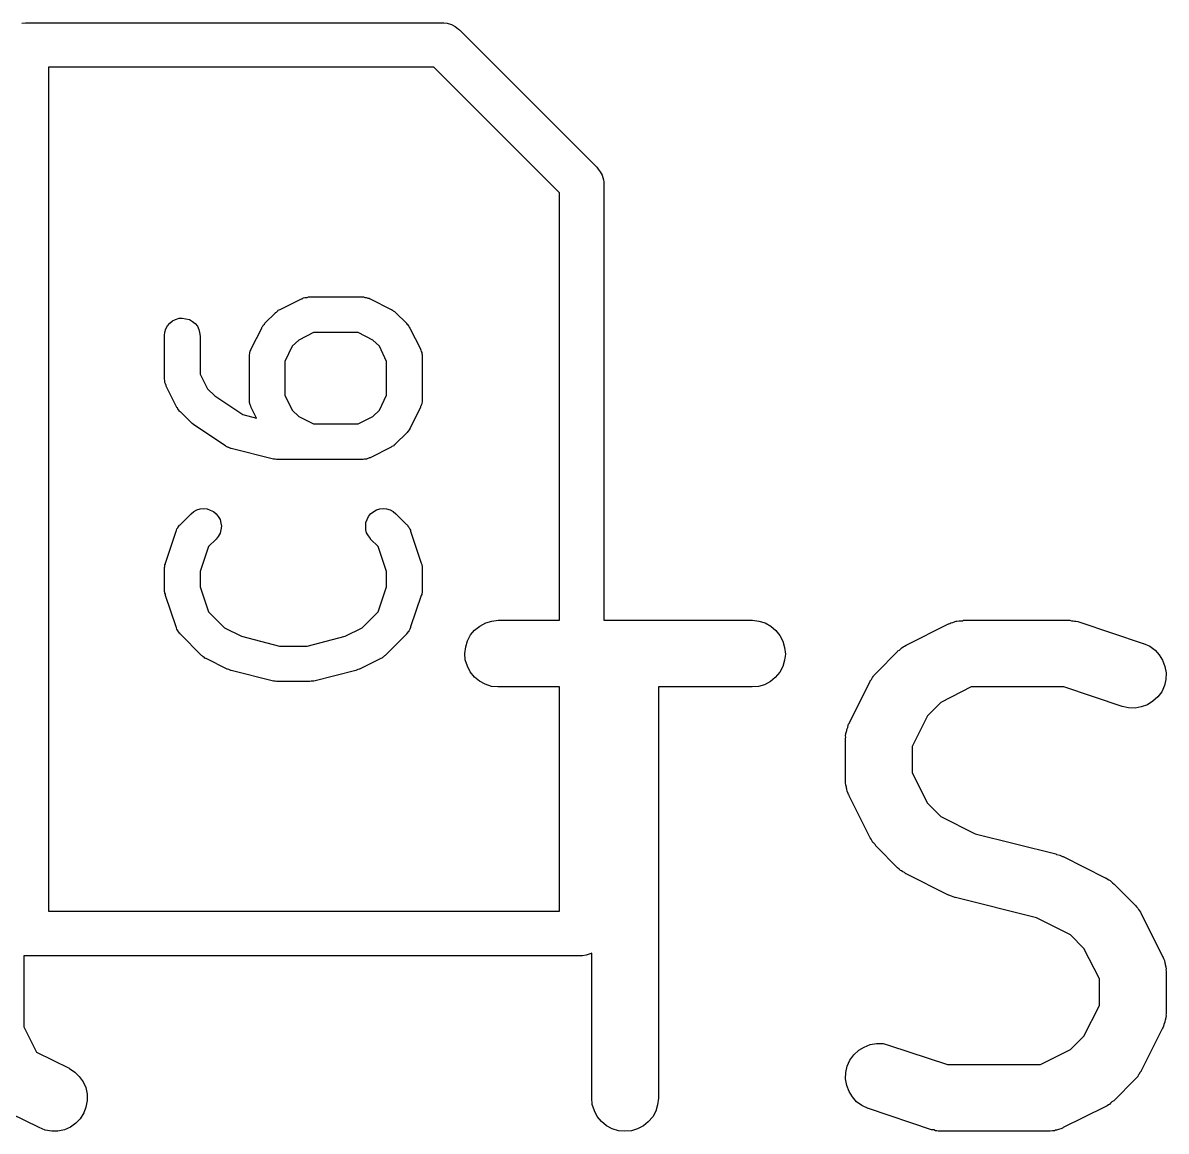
# Model space of a CAD drawing. Extents: x 123.2 to 171.9, y -130.5 to -87.1.
# Drawn here: x 153.709 to 156.283, y -108.731 to -106.236 of the extents above; entities that cross this region are included whole.
import ezdxf

# ---------------------------------------------------------------- set-up
doc = ezdxf.new("R2010")
doc.units = 0
doc.header["$MEASUREMENT"] = 0
doc.layers.add('BLACK', color=7, linetype='CONTINUOUS')

msp = doc.modelspace()

# ---------------------------------------------------------------- linework, layer by layer
at = {"layer": 'BLACK', "linetype": 'CONTINUOUS'}
for p, q in [((153.707, -106.237), (153.715, -106.236)), ((153.715, -106.236), (153.717, -106.236)), ((153.717, -106.236), (153.719, -106.236)), ((153.719, -106.236), (154.652, -106.236)), ((154.652, -106.236), (154.654, -106.236)), ((154.654, -106.236), (154.657, -106.236)), ((154.657, -106.236), (154.657, -106.236)), ((154.657, -106.236), (154.664, -106.237)), ((154.664, -106.237), (154.674, -106.24)), ((154.674, -106.24), (154.682, -106.244)), ((154.682, -106.244), (154.69, -106.25)), ((154.69, -106.25), (154.692, -106.252)), ((154.692, -106.252), (155.001, -106.561)), ((153.767, -106.336), (153.767, -108.236)), ((154.634, -106.336), (153.767, -106.336)), ((154.917, -106.619), (154.634, -106.336)), ((155.001, -106.561), (155.003, -106.563)), ((155.003, -106.563), (155.004, -106.565)), ((155.004, -106.565), (155.009, -106.571)), ((155.009, -106.571), (155.011, -106.575)), ((155.011, -106.575), (155.013, -106.579)), ((155.013, -106.579), (155.016, -106.589)), ((155.016, -106.589), (155.017, -106.594)), ((155.017, -106.594), (155.017, -106.599)), ((155.017, -106.599), (155.017, -106.601)), ((155.017, -106.601), (155.017, -107.581)), ((154.917, -107.581), (154.917, -106.619)), ((154.288, -106.881), (154.336, -106.857)), ((154.336, -106.857), (154.337, -106.857)), ((154.337, -106.857), (154.338, -106.857)), ((154.338, -106.857), (154.339, -106.856)), ((154.339, -106.856), (154.341, -106.855)), ((154.341, -106.855), (154.344, -106.854)), ((154.344, -106.854), (154.345, -106.854)), ((154.345, -106.854), (154.346, -106.854)), ((154.346, -106.854), (154.349, -106.854)), ((154.349, -106.854), (154.352, -106.853)), ((154.352, -106.853), (154.353, -106.853)), ((154.353, -106.853), (154.354, -106.853)), ((154.354, -106.853), (154.473, -106.853)), ((154.473, -106.853), (154.474, -106.853)), ((154.474, -106.853), (154.475, -106.853)), ((154.475, -106.853), (154.476, -106.853)), ((154.476, -106.853), (154.479, -106.854)), ((154.479, -106.854), (154.481, -106.854)), ((154.481, -106.854), (154.482, -106.854)), ((154.482, -106.854), (154.484, -106.855)), ((154.484, -106.855), (154.486, -106.856)), ((154.486, -106.856), (154.489, -106.856)), ((154.489, -106.856), (154.49, -106.857)), ((154.49, -106.857), (154.491, -106.857)), ((154.491, -106.857), (154.538, -106.881)), ((154.254, -106.912), (154.278, -106.889)), ((154.278, -106.888), (154.28, -106.887)), ((154.278, -106.889), (154.278, -106.888)), ((154.28, -106.887), (154.282, -106.885)), ((154.282, -106.885), (154.283, -106.884)), ((154.283, -106.884), (154.284, -106.883)), ((154.284, -106.883), (154.286, -106.882)), ((154.286, -106.882), (154.288, -106.881)), ((154.538, -106.881), (154.539, -106.881)), ((154.539, -106.881), (154.541, -106.883)), ((154.541, -106.883), (154.543, -106.884)), ((154.543, -106.884), (154.544, -106.885)), ((154.544, -106.885), (154.546, -106.886)), ((154.546, -106.886), (154.547, -106.887)), ((154.547, -106.887), (154.549, -106.889)), ((154.549, -106.889), (154.573, -106.912)), ((154.031, -106.925), (154.035, -106.918)), ((154.035, -106.918), (154.04, -106.912)), ((154.04, -106.912), (154.046, -106.907)), ((154.046, -106.907), (154.053, -106.904)), ((154.053, -106.904), (154.061, -106.901)), ((154.061, -106.901), (154.068, -106.901)), ((154.068, -106.901), (154.076, -106.902)), ((154.076, -106.902), (154.084, -106.904)), ((154.084, -106.904), (154.091, -106.908)), ((154.091, -106.908), (154.097, -106.913)), ((154.097, -106.913), (154.102, -106.919)), ((154.102, -106.919), (154.105, -106.926)), ((154.223, -106.97), (154.247, -106.923)), ((154.247, -106.922), (154.248, -106.92)), ((154.247, -106.923), (154.247, -106.922)), ((154.248, -106.92), (154.249, -106.919)), ((154.249, -106.919), (154.25, -106.917)), ((154.25, -106.917), (154.251, -106.916)), ((154.251, -106.916), (154.253, -106.914)), ((154.253, -106.914), (154.254, -106.912)), ((154.573, -106.912), (154.573, -106.913)), ((154.573, -106.913), (154.574, -106.915)), ((154.574, -106.915), (154.576, -106.916)), ((154.576, -106.916), (154.577, -106.918)), ((154.577, -106.918), (154.578, -106.919)), ((154.578, -106.919), (154.579, -106.921)), ((154.579, -106.921), (154.58, -106.923)), ((154.58, -106.923), (154.604, -106.97)), ((154.028, -106.94), (154.029, -106.932)), ((154.028, -106.941), (154.028, -106.94)), ((154.028, -107.036), (154.028, -106.941)), ((154.029, -106.932), (154.031, -106.925)), ((154.105, -106.926), (154.107, -106.933)), ((154.107, -106.933), (154.108, -106.941)), ((154.108, -106.941), (154.108, -107.027)), ((154.363, -106.933), (154.33, -106.95)), ((154.464, -106.933), (154.363, -106.933)), ((154.497, -106.95), (154.464, -106.933)), ((154.22, -106.978), (154.221, -106.975)), ((154.221, -106.975), (154.222, -106.973)), ((154.222, -106.972), (154.223, -106.97)), ((154.222, -106.973), (154.222, -106.972)), ((154.315, -106.964), (154.299, -106.998)), ((154.33, -106.95), (154.315, -106.964)), ((154.512, -106.964), (154.497, -106.95)), ((154.528, -106.998), (154.512, -106.964)), ((154.604, -106.97), (154.604, -106.971)), ((154.604, -106.971), (154.605, -106.972)), ((154.605, -106.972), (154.605, -106.973)), ((154.605, -106.973), (154.606, -106.976)), ((154.219, -106.983), (154.22, -106.98)), ((154.219, -106.985), (154.219, -106.983)), ((154.219, -106.987), (154.219, -106.985)), ((154.219, -106.988), (154.219, -106.987)), ((154.219, -107.084), (154.219, -106.988)), ((154.219, -106.988), (154.219, -106.988)), ((154.22, -106.979), (154.22, -106.978)), ((154.22, -106.98), (154.22, -106.979)), ((154.299, -106.998), (154.299, -107.074)), ((154.528, -107.074), (154.528, -106.998)), ((154.606, -106.976), (154.607, -106.978)), ((154.607, -106.978), (154.607, -106.979)), ((154.607, -106.979), (154.607, -106.981)), ((154.607, -106.981), (154.608, -106.983)), ((154.608, -106.983), (154.608, -106.986)), ((154.608, -106.986), (154.608, -106.987)), ((154.608, -106.987), (154.608, -106.988)), ((154.608, -106.988), (154.608, -107.084)), ((154.028, -107.037), (154.028, -107.036)), ((154.028, -107.038), (154.028, -107.037)), ((154.029, -107.041), (154.028, -107.038)), ((154.029, -107.044), (154.029, -107.041)), ((154.029, -107.045), (154.029, -107.044)), ((154.029, -107.046), (154.029, -107.045)), ((154.03, -107.049), (154.029, -107.046)), ((154.031, -107.051), (154.03, -107.049)), ((154.032, -107.052), (154.031, -107.051)), ((154.032, -107.053), (154.032, -107.052)), ((154.108, -107.027), (154.125, -107.06)), ((154.032, -107.054), (154.032, -107.053)), ((154.056, -107.102), (154.032, -107.054)), ((154.125, -107.06), (154.141, -107.076)), ((154.141, -107.076), (154.204, -107.118)), ((154.299, -107.074), (154.315, -107.108)), ((154.512, -107.108), (154.528, -107.074)), ((154.057, -107.103), (154.056, -107.102)), ((154.058, -107.105), (154.057, -107.103)), ((154.219, -107.085), (154.219, -107.084)), ((154.219, -107.086), (154.219, -107.085)), ((154.219, -107.089), (154.219, -107.086)), ((154.219, -107.091), (154.219, -107.089)), ((154.22, -107.093), (154.219, -107.091)), ((154.22, -107.094), (154.22, -107.093)), ((154.221, -107.096), (154.22, -107.094)), ((154.222, -107.099), (154.221, -107.096)), ((154.222, -107.1), (154.222, -107.099)), ((154.223, -107.101), (154.222, -107.1)), ((154.223, -107.102), (154.223, -107.101)), ((154.235, -107.126), (154.223, -107.102)), ((154.604, -107.102), (154.58, -107.149)), ((154.605, -107.099), (154.604, -107.1)), ((154.604, -107.1), (154.604, -107.102)), ((154.606, -107.097), (154.605, -107.099)), ((154.607, -107.094), (154.606, -107.097)), ((154.608, -107.089), (154.607, -107.092)), ((154.607, -107.092), (154.607, -107.093)), ((154.607, -107.093), (154.607, -107.094)), ((154.608, -107.084), (154.608, -107.084)), ((154.608, -107.084), (154.608, -107.085)), ((154.608, -107.085), (154.608, -107.087)), ((154.608, -107.087), (154.608, -107.089)), ((154.059, -107.107), (154.058, -107.105)), ((154.06, -107.108), (154.059, -107.107)), ((154.062, -107.11), (154.06, -107.108)), ((154.063, -107.112), (154.062, -107.11)), ((154.064, -107.112), (154.063, -107.112)), ((154.088, -107.136), (154.064, -107.112)), ((154.204, -107.118), (154.235, -107.126)), ((154.315, -107.108), (154.33, -107.122)), ((154.33, -107.122), (154.363, -107.139)), ((154.464, -107.139), (154.497, -107.122)), ((154.497, -107.122), (154.512, -107.108)), ((154.09, -107.138), (154.088, -107.136)), ((154.093, -107.14), (154.09, -107.138)), ((154.094, -107.141), (154.093, -107.14)), ((154.165, -107.188), (154.094, -107.141)), ((154.094, -107.141), (154.094, -107.141)), ((154.094, -107.141), (154.094, -107.141)), ((154.094, -107.141), (154.094, -107.141)), ((154.363, -107.139), (154.464, -107.139)), ((154.577, -107.155), (154.576, -107.156)), ((154.578, -107.153), (154.577, -107.155)), ((154.579, -107.152), (154.578, -107.153)), ((154.58, -107.15), (154.579, -107.152)), ((154.58, -107.149), (154.58, -107.15)), ((154.573, -107.16), (154.549, -107.183)), ((154.574, -107.158), (154.573, -107.16)), ((154.576, -107.156), (154.574, -107.158)), ((154.167, -107.19), (154.165, -107.188)), ((154.17, -107.191), (154.167, -107.19)), ((154.171, -107.191), (154.17, -107.191)), ((154.172, -107.192), (154.171, -107.191)), ((154.174, -107.193), (154.172, -107.192)), ((154.177, -107.194), (154.174, -107.193)), ((154.178, -107.194), (154.177, -107.194)), ((154.273, -107.218), (154.178, -107.194)), ((154.538, -107.191), (154.491, -107.215)), ((154.54, -107.19), (154.538, -107.191)), ((154.542, -107.189), (154.54, -107.19)), ((154.544, -107.188), (154.542, -107.189)), ((154.545, -107.187), (154.544, -107.188)), ((154.547, -107.185), (154.545, -107.187)), ((154.548, -107.184), (154.547, -107.185)), ((154.549, -107.183), (154.548, -107.184)), ((154.274, -107.218), (154.273, -107.218)), ((154.273, -107.218), (154.273, -107.218)), ((154.277, -107.218), (154.274, -107.218)), ((154.28, -107.219), (154.277, -107.218)), ((154.281, -107.219), (154.28, -107.219)), ((154.282, -107.219), (154.281, -107.219)), ((154.473, -107.219), (154.282, -107.219)), ((154.282, -107.219), (154.282, -107.219)), ((154.474, -107.219), (154.473, -107.219)), ((154.475, -107.219), (154.474, -107.219)), ((154.478, -107.218), (154.475, -107.219)), ((154.481, -107.218), (154.478, -107.218)), ((154.482, -107.218), (154.481, -107.218)), ((154.483, -107.218), (154.482, -107.218)), ((154.486, -107.217), (154.483, -107.218)), ((154.488, -107.216), (154.486, -107.217)), ((154.489, -107.215), (154.488, -107.216)), ((154.49, -107.215), (154.489, -107.215)), ((154.491, -107.215), (154.49, -107.215)), ((154.094, -107.336), (154.101, -107.332)), ((154.101, -107.332), (154.108, -107.33)), ((154.108, -107.33), (154.116, -107.329)), ((154.116, -107.329), (154.124, -107.33)), ((154.124, -107.33), (154.131, -107.333)), ((154.131, -107.333), (154.138, -107.336)), ((154.499, -107.336), (154.505, -107.332)), ((154.505, -107.332), (154.513, -107.33)), ((154.513, -107.33), (154.521, -107.329)), ((154.521, -107.329), (154.528, -107.33)), ((154.528, -107.33), (154.536, -107.332)), ((154.536, -107.332), (154.543, -107.336)), ((154.064, -107.365), (154.088, -107.341)), ((154.088, -107.341), (154.094, -107.336)), ((154.088, -107.341), (154.088, -107.341)), ((154.138, -107.336), (154.144, -107.341)), ((154.144, -107.341), (154.149, -107.347)), ((154.149, -107.347), (154.153, -107.354)), ((154.153, -107.354), (154.155, -107.362)), ((154.481, -107.361), (154.484, -107.354)), ((154.481, -107.369), (154.481, -107.361)), ((154.484, -107.354), (154.487, -107.347)), ((154.487, -107.347), (154.492, -107.341)), ((154.492, -107.341), (154.499, -107.336)), ((154.543, -107.336), (154.549, -107.341)), ((154.549, -107.341), (154.573, -107.365)), ((154.03, -107.452), (154.054, -107.38)), ((154.054, -107.38), (154.055, -107.379)), ((154.054, -107.38), (154.054, -107.38)), ((154.055, -107.378), (154.056, -107.375)), ((154.055, -107.379), (154.055, -107.378)), ((154.056, -107.375), (154.058, -107.373)), ((154.058, -107.372), (154.059, -107.371)), ((154.058, -107.373), (154.058, -107.372)), ((154.059, -107.371), (154.06, -107.369)), ((154.06, -107.369), (154.062, -107.367)), ((154.062, -107.367), (154.063, -107.366)), ((154.063, -107.366), (154.064, -107.365)), ((154.153, -107.385), (154.149, -107.392)), ((154.155, -107.377), (154.153, -107.385)), ((154.155, -107.362), (154.156, -107.369)), ((154.156, -107.369), (154.155, -107.377)), ((154.481, -107.377), (154.481, -107.369)), ((154.483, -107.384), (154.481, -107.377)), ((154.487, -107.391), (154.483, -107.384)), ((154.573, -107.365), (154.573, -107.365)), ((154.573, -107.365), (154.574, -107.366)), ((154.574, -107.366), (154.575, -107.367)), ((154.575, -107.367), (154.576, -107.369)), ((154.576, -107.369), (154.578, -107.371)), ((154.578, -107.371), (154.578, -107.372)), ((154.578, -107.372), (154.579, -107.373)), ((154.579, -107.373), (154.58, -107.376)), ((154.58, -107.376), (154.582, -107.378)), ((154.582, -107.378), (154.582, -107.379)), ((154.582, -107.379), (154.582, -107.38)), ((154.582, -107.38), (154.606, -107.452)), ((154.144, -107.398), (154.127, -107.415)), ((154.149, -107.392), (154.144, -107.398)), ((154.492, -107.397), (154.487, -107.391)), ((154.492, -107.398), (154.492, -107.397)), ((154.509, -107.415), (154.492, -107.398)), ((154.127, -107.415), (154.108, -107.471)), ((154.528, -107.471), (154.509, -107.415)), ((154.028, -107.462), (154.029, -107.46)), ((154.028, -107.464), (154.028, -107.462)), ((154.028, -107.465), (154.028, -107.464)), ((154.029, -107.456), (154.03, -107.454)), ((154.029, -107.458), (154.029, -107.456)), ((154.029, -107.46), (154.029, -107.458)), ((154.03, -107.454), (154.03, -107.452)), ((154.606, -107.452), (154.606, -107.452)), ((154.606, -107.452), (154.607, -107.455)), ((154.607, -107.455), (154.607, -107.457)), ((154.607, -107.457), (154.608, -107.458)), ((154.608, -107.458), (154.608, -107.46)), ((154.608, -107.46), (154.608, -107.462)), ((154.608, -107.462), (154.608, -107.465)), ((154.028, -107.512), (154.028, -107.465)), ((154.108, -107.471), (154.108, -107.506)), ((154.528, -107.506), (154.528, -107.471)), ((154.608, -107.465), (154.608, -107.512)), ((154.028, -107.514), (154.028, -107.512)), ((154.028, -107.517), (154.028, -107.514)), ((154.108, -107.506), (154.127, -107.562)), ((154.509, -107.562), (154.528, -107.506)), ((154.608, -107.512), (154.608, -107.513)), ((154.608, -107.513), (154.608, -107.515)), ((154.608, -107.515), (154.608, -107.517)), ((154.029, -107.518), (154.028, -107.517)), ((154.029, -107.52), (154.029, -107.518)), ((154.03, -107.522), (154.029, -107.52)), ((154.03, -107.524), (154.03, -107.522)), ((154.03, -107.525), (154.03, -107.524)), ((154.054, -107.596), (154.03, -107.525)), ((154.606, -107.525), (154.582, -107.596)), ((154.607, -107.523), (154.606, -107.525)), ((154.608, -107.519), (154.607, -107.521)), ((154.607, -107.521), (154.607, -107.523)), ((154.608, -107.517), (154.608, -107.519)), ((154.127, -107.562), (154.163, -107.598)), ((154.473, -107.598), (154.509, -107.562)), ((154.738, -107.594), (154.751, -107.587)), ((154.751, -107.587), (154.765, -107.583)), ((154.765, -107.583), (154.779, -107.581)), ((154.779, -107.581), (154.917, -107.581)), ((155.017, -107.581), (155.351, -107.581)), ((155.351, -107.581), (155.352, -107.581)), ((155.352, -107.581), (155.366, -107.583)), ((155.366, -107.583), (155.38, -107.587)), ((155.38, -107.587), (155.393, -107.594)), ((155.698, -107.637), (155.793, -107.589)), ((155.793, -107.589), (155.794, -107.589)), ((155.794, -107.589), (155.796, -107.588)), ((155.796, -107.588), (155.798, -107.587)), ((155.798, -107.587), (155.803, -107.586)), ((155.803, -107.586), (155.808, -107.584)), ((155.808, -107.584), (155.81, -107.583)), ((155.81, -107.583), (155.812, -107.583)), ((155.812, -107.583), (155.817, -107.582)), ((155.817, -107.582), (155.822, -107.582)), ((155.822, -107.582), (155.825, -107.582)), ((155.825, -107.582), (155.827, -107.581)), ((155.827, -107.581), (156.065, -107.581)), ((156.065, -107.581), (156.066, -107.581)), ((156.066, -107.581), (156.07, -107.582)), ((156.07, -107.582), (156.074, -107.582)), ((156.074, -107.582), (156.077, -107.583)), ((156.077, -107.583), (156.08, -107.583)), ((156.08, -107.583), (156.084, -107.584)), ((156.084, -107.584), (156.089, -107.585)), ((156.089, -107.585), (156.231, -107.633)), ((154.055, -107.597), (154.054, -107.596)), ((154.055, -107.598), (154.055, -107.597)), ((154.056, -107.601), (154.055, -107.598)), ((154.057, -107.603), (154.056, -107.601)), ((154.058, -107.604), (154.057, -107.603)), ((154.058, -107.605), (154.058, -107.604)), ((154.06, -107.608), (154.058, -107.605)), ((154.062, -107.61), (154.06, -107.608)), ((154.063, -107.611), (154.062, -107.61)), ((154.063, -107.612), (154.063, -107.611)), ((154.064, -107.612), (154.063, -107.612)), ((154.111, -107.66), (154.064, -107.612)), ((154.163, -107.598), (154.201, -107.617)), ((154.201, -107.617), (154.287, -107.639)), ((154.349, -107.639), (154.435, -107.617)), ((154.435, -107.617), (154.473, -107.598)), ((154.573, -107.612), (154.525, -107.66)), ((154.574, -107.61), (154.573, -107.611)), ((154.573, -107.611), (154.573, -107.612)), ((154.576, -107.608), (154.574, -107.61)), ((154.578, -107.606), (154.576, -107.608)), ((154.579, -107.604), (154.578, -107.605)), ((154.578, -107.605), (154.578, -107.606)), ((154.58, -107.601), (154.579, -107.604)), ((154.581, -107.599), (154.58, -107.601)), ((154.582, -107.598), (154.581, -107.599)), ((154.582, -107.596), (154.582, -107.597)), ((154.582, -107.597), (154.582, -107.598)), ((154.71, -107.627), (154.717, -107.614)), ((154.717, -107.614), (154.726, -107.603)), ((154.726, -107.603), (154.738, -107.594)), ((155.393, -107.594), (155.404, -107.604)), ((155.404, -107.604), (155.413, -107.615)), ((155.413, -107.615), (155.42, -107.628)), ((154.287, -107.639), (154.349, -107.639)), ((154.704, -107.656), (154.706, -107.641)), ((154.706, -107.641), (154.71, -107.627)), ((155.42, -107.628), (155.424, -107.642)), ((155.424, -107.642), (155.426, -107.657)), ((155.686, -107.645), (155.688, -107.643)), ((155.688, -107.643), (155.691, -107.641)), ((155.691, -107.641), (155.694, -107.639)), ((155.694, -107.639), (155.698, -107.637)), ((156.231, -107.633), (156.232, -107.633)), ((156.232, -107.633), (156.246, -107.639)), ((156.246, -107.639), (156.258, -107.648)), ((154.113, -107.661), (154.111, -107.66)), ((154.115, -107.663), (154.113, -107.661)), ((154.116, -107.663), (154.115, -107.663)), ((154.117, -107.664), (154.116, -107.663)), ((154.119, -107.666), (154.117, -107.664)), ((154.121, -107.667), (154.119, -107.666)), ((154.122, -107.667), (154.121, -107.667)), ((154.169, -107.691), (154.122, -107.667)), ((154.515, -107.667), (154.467, -107.691)), ((154.517, -107.666), (154.515, -107.667)), ((154.519, -107.665), (154.517, -107.666)), ((154.52, -107.664), (154.519, -107.665)), ((154.521, -107.663), (154.52, -107.664)), ((154.523, -107.661), (154.521, -107.663)), ((154.525, -107.66), (154.523, -107.661)), ((154.525, -107.66), (154.525, -107.66)), ((154.705, -107.67), (154.704, -107.656)), ((154.71, -107.684), (154.705, -107.67)), ((155.426, -107.657), (155.424, -107.671)), ((155.631, -107.699), (155.678, -107.651)), ((155.678, -107.651), (155.679, -107.65)), ((155.679, -107.65), (155.683, -107.648)), ((155.683, -107.648), (155.686, -107.645)), ((156.258, -107.648), (156.267, -107.659)), ((156.267, -107.659), (156.275, -107.671)), ((154.17, -107.691), (154.169, -107.691)), ((154.173, -107.692), (154.17, -107.691)), ((154.17, -107.691), (154.17, -107.691)), ((154.177, -107.694), (154.173, -107.692)), ((154.178, -107.694), (154.177, -107.694)), ((154.177, -107.694), (154.177, -107.694)), ((154.177, -107.694), (154.177, -107.694)), ((154.273, -107.718), (154.178, -107.694)), ((154.459, -107.694), (154.364, -107.718)), ((154.463, -107.692), (154.459, -107.694)), ((154.459, -107.694), (154.459, -107.694)), ((154.459, -107.694), (154.459, -107.694)), ((154.466, -107.691), (154.463, -107.692)), ((154.467, -107.691), (154.466, -107.691)), ((154.466, -107.691), (154.466, -107.691)), ((154.467, -107.691), (154.467, -107.691)), ((154.716, -107.697), (154.71, -107.684)), ((155.42, -107.685), (155.413, -107.698)), ((155.424, -107.671), (155.42, -107.685)), ((156.275, -107.671), (156.28, -107.685)), ((156.28, -107.685), (156.283, -107.699)), ((154.274, -107.718), (154.273, -107.718)), ((154.273, -107.718), (154.273, -107.718)), ((154.277, -107.718), (154.274, -107.718)), ((154.28, -107.719), (154.277, -107.718)), ((154.281, -107.719), (154.28, -107.719)), ((154.282, -107.719), (154.281, -107.719)), ((154.354, -107.719), (154.282, -107.719)), ((154.282, -107.719), (154.282, -107.719)), ((154.355, -107.719), (154.354, -107.719)), ((154.358, -107.718), (154.355, -107.719)), ((154.355, -107.719), (154.355, -107.719)), ((154.362, -107.718), (154.358, -107.718)), ((154.363, -107.718), (154.362, -107.718)), ((154.362, -107.718), (154.362, -107.718)), ((154.364, -107.718), (154.363, -107.718)), ((154.726, -107.709), (154.716, -107.697)), ((154.737, -107.718), (154.726, -107.709)), ((154.75, -107.725), (154.737, -107.718)), ((155.392, -107.719), (155.379, -107.726)), ((155.403, -107.71), (155.392, -107.719)), ((155.413, -107.698), (155.403, -107.71)), ((155.569, -107.813), (155.617, -107.718)), ((155.617, -107.717), (155.62, -107.714)), ((155.617, -107.718), (155.617, -107.717)), ((155.62, -107.714), (155.622, -107.71)), ((155.622, -107.71), (155.624, -107.707)), ((155.624, -107.707), (155.625, -107.705)), ((155.625, -107.705), (155.628, -107.702)), ((155.628, -107.702), (155.631, -107.699)), ((156.282, -107.714), (156.279, -107.728)), ((156.283, -107.699), (156.282, -107.714)), ((154.764, -107.73), (154.75, -107.725)), ((154.778, -107.731), (154.764, -107.73)), ((154.779, -107.731), (154.778, -107.731)), ((154.917, -107.731), (154.779, -107.731)), ((154.917, -108.236), (154.917, -107.731)), ((155.351, -107.731), (155.14, -107.731)), ((155.14, -107.731), (155.14, -108.656)), ((155.365, -107.73), (155.351, -107.731)), ((155.379, -107.726), (155.365, -107.73)), ((155.844, -107.731), (155.776, -107.766)), ((156.053, -107.731), (155.844, -107.731)), ((156.184, -107.775), (156.053, -107.731)), ((156.273, -107.742), (156.264, -107.753)), ((156.279, -107.728), (156.273, -107.742)), ((155.776, -107.766), (155.746, -107.796)), ((156.241, -107.771), (156.227, -107.776)), ((156.253, -107.763), (156.241, -107.771)), ((156.264, -107.753), (156.253, -107.763)), ((155.746, -107.796), (155.711, -107.865)), ((156.198, -107.778), (156.184, -107.775)), ((156.213, -107.779), (156.198, -107.778)), ((156.227, -107.776), (156.213, -107.779)), ((155.564, -107.827), (155.566, -107.822)), ((155.566, -107.822), (155.567, -107.817)), ((155.567, -107.817), (155.568, -107.815)), ((155.568, -107.815), (155.569, -107.813)), ((155.561, -107.841), (155.562, -107.836)), ((155.562, -107.844), (155.561, -107.841)), ((155.561, -107.846), (155.562, -107.844)), ((155.561, -107.847), (155.561, -107.846)), ((155.561, -107.942), (155.561, -107.847)), ((155.562, -107.836), (155.563, -107.831)), ((155.563, -107.831), (155.564, -107.829)), ((155.564, -107.829), (155.564, -107.827)), ((155.711, -107.865), (155.711, -107.924)), ((155.711, -107.924), (155.746, -107.993)), ((155.561, -107.944), (155.561, -107.942)), ((155.561, -107.946), (155.561, -107.944)), ((155.562, -107.952), (155.561, -107.946)), ((155.563, -107.957), (155.562, -107.952)), ((155.563, -107.959), (155.563, -107.957)), ((155.564, -107.961), (155.563, -107.959)), ((155.565, -107.966), (155.564, -107.961)), ((155.567, -107.971), (155.565, -107.966)), ((155.568, -107.973), (155.567, -107.971)), ((155.569, -107.975), (155.568, -107.973)), ((155.569, -107.976), (155.569, -107.975)), ((155.617, -108.071), (155.569, -107.976)), ((155.746, -107.993), (155.776, -108.023)), ((155.776, -108.023), (155.853, -108.062)), ((155.619, -108.074), (155.617, -108.071)), ((155.621, -108.078), (155.619, -108.074)), ((155.623, -108.081), (155.621, -108.078)), ((155.625, -108.083), (155.623, -108.081)), ((155.853, -108.062), (156.035, -108.107)), ((155.628, -108.086), (155.625, -108.083)), ((155.63, -108.09), (155.628, -108.086)), ((155.631, -108.09), (155.63, -108.09)), ((155.678, -108.138), (155.631, -108.09)), ((156.035, -108.107), (156.036, -108.108)), ((156.036, -108.108), (156.037, -108.108)), ((156.037, -108.108), (156.037, -108.108)), ((156.037, -108.108), (156.044, -108.11)), ((156.044, -108.11), (156.05, -108.113)), ((156.05, -108.113), (156.05, -108.113)), ((156.05, -108.113), (156.051, -108.113)), ((156.051, -108.113), (156.146, -108.161)), ((155.682, -108.141), (155.678, -108.138)), ((155.685, -108.144), (155.682, -108.141)), ((155.687, -108.145), (155.685, -108.144)), ((155.69, -108.147), (155.687, -108.145)), ((155.694, -108.149), (155.69, -108.147)), ((155.697, -108.152), (155.694, -108.149)), ((155.698, -108.152), (155.697, -108.152)), ((155.793, -108.2), (155.698, -108.152)), ((156.146, -108.161), (156.147, -108.161)), ((156.147, -108.161), (156.15, -108.163)), ((156.15, -108.163), (156.154, -108.165)), ((156.154, -108.165), (156.157, -108.167)), ((156.157, -108.167), (156.159, -108.169)), ((156.159, -108.169), (156.162, -108.172)), ((156.162, -108.172), (156.166, -108.175)), ((156.166, -108.175), (156.213, -108.222)), ((155.794, -108.2), (155.793, -108.2)), ((155.8, -108.202), (155.794, -108.2)), ((155.794, -108.2), (155.794, -108.2)), ((155.807, -108.205), (155.8, -108.202)), ((155.808, -108.205), (155.807, -108.205)), ((155.807, -108.205), (155.807, -108.205)), ((155.809, -108.205), (155.808, -108.205)), ((155.991, -108.251), (155.809, -108.205)), ((153.767, -108.236), (154.917, -108.236)), ((156.213, -108.222), (156.214, -108.223)), ((156.214, -108.223), (156.216, -108.226)), ((156.216, -108.226), (156.219, -108.229)), ((156.219, -108.229), (156.221, -108.232)), ((156.221, -108.232), (156.223, -108.235)), ((156.223, -108.235), (156.225, -108.238)), ((156.068, -108.289), (155.991, -108.251)), ((156.225, -108.238), (156.227, -108.242)), ((156.227, -108.242), (156.275, -108.337)), ((156.098, -108.32), (156.068, -108.289)), ((153.715, -108.336), (153.711, -108.336)), ((153.711, -108.336), (153.711, -108.496)), ((153.717, -108.336), (153.715, -108.336)), ((153.719, -108.336), (153.717, -108.336)), ((154.965, -108.336), (153.719, -108.336)), ((154.967, -108.336), (154.965, -108.336)), ((154.969, -108.336), (154.967, -108.336)), ((154.977, -108.335), (154.969, -108.336)), ((154.986, -108.332), (154.977, -108.335)), ((154.99, -108.33), (154.986, -108.332)), ((154.99, -108.656), (154.99, -108.33)), ((156.133, -108.388), (156.098, -108.32)), ((156.275, -108.337), (156.275, -108.338)), ((156.275, -108.338), (156.276, -108.34)), ((156.276, -108.34), (156.277, -108.342)), ((156.277, -108.342), (156.279, -108.347)), ((156.279, -108.347), (156.28, -108.352)), ((156.28, -108.352), (156.281, -108.354)), ((156.281, -108.354), (156.281, -108.356)), ((156.281, -108.356), (156.282, -108.361)), ((156.282, -108.361), (156.283, -108.366)), ((156.133, -108.448), (156.133, -108.388)), ((156.283, -108.366), (156.282, -108.368)), ((156.282, -108.368), (156.283, -108.371)), ((156.283, -108.371), (156.283, -108.466)), ((156.098, -108.517), (156.133, -108.448)), ((156.283, -108.467), (156.282, -108.469)), ((156.283, -108.466), (156.283, -108.467)), ((156.278, -108.491), (156.277, -108.495)), ((156.28, -108.486), (156.278, -108.491)), ((156.281, -108.481), (156.28, -108.484)), ((156.28, -108.484), (156.28, -108.486)), ((156.282, -108.476), (156.281, -108.481)), ((156.282, -108.469), (156.283, -108.471)), ((156.283, -108.471), (156.282, -108.476)), ((153.711, -108.496), (153.74, -108.553)), ((156.068, -108.547), (156.098, -108.517)), ((156.275, -108.499), (156.227, -108.595)), ((156.276, -108.497), (156.275, -108.499)), ((156.277, -108.495), (156.276, -108.497)), ((155.591, -108.549), (155.603, -108.542)), ((155.603, -108.542), (155.617, -108.536)), ((155.617, -108.536), (155.631, -108.534)), ((155.631, -108.534), (155.646, -108.534)), ((155.646, -108.534), (155.66, -108.538)), ((155.66, -108.538), (155.791, -108.581)), ((153.74, -108.553), (153.813, -108.589)), ((155.565, -108.585), (155.571, -108.571)), ((155.571, -108.571), (155.58, -108.559)), ((155.58, -108.559), (155.591, -108.549)), ((156, -108.581), (156.068, -108.547)), ((153.813, -108.589), (153.814, -108.59)), ((153.814, -108.59), (153.826, -108.598)), ((155.562, -108.599), (155.565, -108.585)), ((155.791, -108.581), (156, -108.581)), ((156.227, -108.596), (156.224, -108.599)), ((156.227, -108.595), (156.227, -108.596)), ((153.826, -108.598), (153.836, -108.608)), ((153.836, -108.608), (153.845, -108.62)), ((153.845, -108.62), (153.851, -108.633)), ((155.561, -108.613), (155.562, -108.599)), ((155.564, -108.628), (155.561, -108.613)), ((156.213, -108.614), (156.166, -108.662)), ((156.216, -108.611), (156.213, -108.614)), ((156.219, -108.608), (156.216, -108.611)), ((156.22, -108.605), (156.219, -108.608)), ((156.222, -108.603), (156.22, -108.605)), ((156.224, -108.599), (156.222, -108.603)), ((153.851, -108.633), (153.854, -108.648)), ((153.854, -108.648), (153.854, -108.662)), ((155.569, -108.642), (155.564, -108.628)), ((155.577, -108.654), (155.569, -108.642)), ((153.854, -108.662), (153.851, -108.677)), ((154.991, -108.671), (154.99, -108.656)), ((154.996, -108.685), (154.991, -108.671)), ((155.138, -108.672), (155.134, -108.686)), ((155.14, -108.657), (155.138, -108.672)), ((155.14, -108.656), (155.14, -108.657)), ((155.586, -108.665), (155.577, -108.654)), ((155.598, -108.673), (155.586, -108.665)), ((155.612, -108.68), (155.598, -108.673)), ((156.15, -108.674), (156.146, -108.676)), ((156.153, -108.672), (156.15, -108.674)), ((156.156, -108.67), (156.153, -108.672)), ((156.158, -108.668), (156.156, -108.67)), ((156.161, -108.665), (156.158, -108.668)), ((156.165, -108.663), (156.161, -108.665)), ((156.166, -108.662), (156.165, -108.663)), ((153.746, -108.723), (153.65, -108.676)), ((153.846, -108.69), (153.838, -108.703)), ((153.851, -108.677), (153.846, -108.69)), ((155.002, -108.698), (154.996, -108.685)), ((155.012, -108.709), (155.002, -108.698)), ((155.127, -108.699), (155.117, -108.71)), ((155.134, -108.686), (155.127, -108.699)), ((155.613, -108.68), (155.612, -108.68)), ((155.755, -108.728), (155.613, -108.68)), ((156.146, -108.676), (156.051, -108.723)), ((153.759, -108.729), (153.746, -108.723)), ((153.816, -108.722), (153.803, -108.728)), ((153.828, -108.713), (153.816, -108.722)), ((153.838, -108.703), (153.828, -108.713)), ((155.023, -108.719), (155.012, -108.709)), ((155.036, -108.726), (155.023, -108.719)), ((155.106, -108.719), (155.093, -108.726)), ((155.117, -108.71), (155.106, -108.719)), ((156.048, -108.725), (156.046, -108.726)), ((156.05, -108.724), (156.048, -108.725)), ((156.051, -108.723), (156.05, -108.724)), ((153.774, -108.731), (153.759, -108.729)), ((153.788, -108.731), (153.774, -108.731)), ((153.803, -108.728), (153.788, -108.731)), ((155.05, -108.73), (155.036, -108.726)), ((155.064, -108.731), (155.05, -108.73)), ((155.079, -108.73), (155.064, -108.731)), ((155.093, -108.726), (155.079, -108.73)), ((155.76, -108.728), (155.755, -108.728)), ((155.764, -108.73), (155.76, -108.728)), ((155.767, -108.73), (155.764, -108.73)), ((155.77, -108.731), (155.767, -108.73)), ((155.774, -108.731), (155.77, -108.731)), ((155.778, -108.731), (155.774, -108.731)), ((155.779, -108.731), (155.778, -108.731)), ((156.017, -108.731), (155.779, -108.731)), ((156.019, -108.731), (156.017, -108.731)), ((156.022, -108.731), (156.019, -108.731)), ((156.027, -108.73), (156.022, -108.731)), ((156.032, -108.73), (156.027, -108.73)), ((156.034, -108.729), (156.032, -108.73)), ((156.036, -108.729), (156.034, -108.729)), ((156.041, -108.727), (156.036, -108.729)), ((156.046, -108.726), (156.041, -108.727))]:
    msp.add_line(p, q, dxfattribs=at)

doc.saveas('drawing.dxf')
